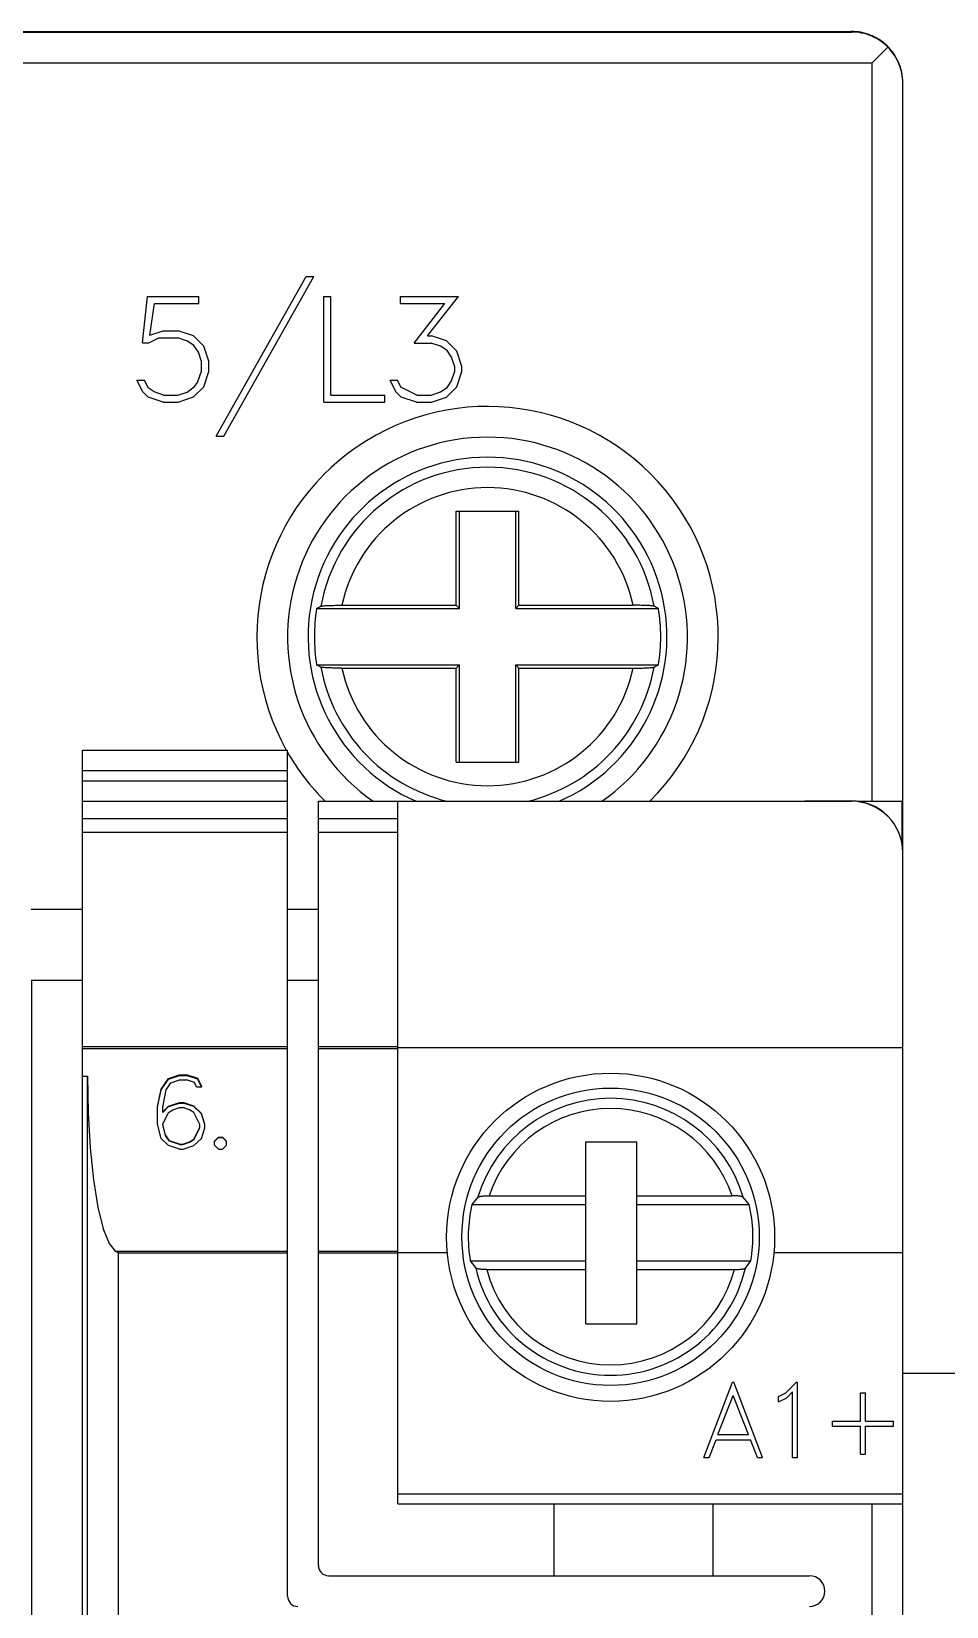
# Model space of a CAD drawing. Header units: millimetres. Extents: x -72 to 2978, y -1067 to 2817.
# Drawn here: x 2061.03 to 2078.88, y 232.59 to 263.3 of the extents above; entities that cross this region are included whole.
import ezdxf

# ---------------------------------------------------------------- set-up
doc = ezdxf.new("R2010")
doc.units = ezdxf.units.MM
doc.layers.add('10000_FRONT', color=7, linetype='Continuous')

msp = doc.modelspace()

# ---------------------------------------------------------------- linework, layer by layer
msp.add_line((2078.028, 235.785), (2078.028, 241.785))
at = {"color": 6, "linetype": 'ByBlock'}
msp.add_line((2078.028, 237.136), (2084.528, 237.136), dxfattribs=at)
at = {"layer": '10000_FRONT', "color": 7, "linetype": 'Continuous', "lineweight": 25}
for p, q in [((2034.028, 263.286), (2077.028, 263.286)), ((2034.038, 263.296), (2077.018, 263.296)), ((2077.072, 263.295), (2077.028, 263.296)), ((2077.076, 263.285), (2077.028, 263.286)), ((2077.117, 263.292), (2077.072, 263.295)), ((2077.125, 263.281), (2077.076, 263.285)), ((2077.162, 263.287), (2077.117, 263.292)), ((2077.174, 263.275), (2077.125, 263.281)), ((2077.208, 263.28), (2077.162, 263.287)), ((2077.224, 263.266), (2077.174, 263.275)), ((2077.254, 263.27), (2077.208, 263.28)), ((2077.274, 263.255), (2077.224, 263.266)), ((2077.3, 263.258), (2077.254, 263.27)), ((2077.325, 263.241), (2077.274, 263.255)), ((2077.346, 263.244), (2077.3, 263.258)), ((2077.374, 263.224), (2077.325, 263.241)), ((2077.392, 263.227), (2077.346, 263.244)), ((2077.423, 263.204), (2077.374, 263.224)), ((2077.437, 263.209), (2077.392, 263.227)), ((2077.472, 263.182), (2077.423, 263.204)), ((2077.481, 263.187), (2077.437, 263.209)), ((2077.524, 263.164), (2077.481, 263.187)), ((2077.428, 262.686), (2077.735, 262.993)), ((2077.519, 263.157), (2077.472, 263.182)), ((2077.564, 263.13), (2077.519, 263.157)), ((2077.566, 263.139), (2077.524, 263.164)), ((2077.608, 263.1), (2077.564, 263.13)), ((2077.606, 263.112), (2077.566, 263.139)), ((2077.645, 263.083), (2077.606, 263.112)), ((2077.651, 263.068), (2077.608, 263.1)), ((2077.684, 263.05), (2077.645, 263.083)), ((2077.693, 263.033), (2077.651, 263.068)), ((2077.723, 263.015), (2077.684, 263.05)), ((2077.735, 262.993), (2077.693, 263.033)), ((2077.761, 262.976), (2077.723, 263.015)), ((2077.774, 262.951), (2077.735, 262.993)), ((2077.797, 262.935), (2077.761, 262.976)), ((2077.81, 262.909), (2077.774, 262.951)), ((2077.832, 262.891), (2077.797, 262.935)), ((2077.842, 262.867), (2077.81, 262.909)), ((2077.864, 262.844), (2077.832, 262.891)), ((2033.628, 262.686), (2077.428, 262.686)), ((2077.428, 248.286), (2077.428, 262.686)), ((2077.872, 262.823), (2077.842, 262.867)), ((2077.894, 262.796), (2077.864, 262.844)), ((2077.899, 262.777), (2077.872, 262.823)), ((2077.921, 262.746), (2077.894, 262.796)), ((2077.924, 262.73), (2077.899, 262.777)), ((2077.944, 262.696), (2077.921, 262.746)), ((2077.946, 262.682), (2077.924, 262.73)), ((2077.94, 262.696), (2077.944, 262.696)), ((2077.966, 262.633), (2077.946, 262.682)), ((2077.983, 262.583), (2077.966, 262.633)), ((2077.997, 262.533), (2077.983, 262.583)), ((2078.008, 262.483), (2077.997, 262.533)), ((2078.017, 262.432), (2078.008, 262.483)), ((2078.023, 262.383), (2078.017, 262.432)), ((2078.027, 262.334), (2078.023, 262.383)), ((2078.028, 262.286), (2078.027, 262.334)), ((2078.028, 248.286), (2078.028, 262.286)), ((2064.638, 255.404), (2066.392, 258.52)), ((2064.787, 255.404), (2066.539, 258.52)), ((2066.392, 258.52), (2066.539, 258.52)), ((2063.196, 257.228), (2063.297, 258.128)), ((2063.297, 258.128), (2064.299, 258.128)), ((2063.344, 257.377), (2063.432, 257.991)), ((2063.432, 257.991), (2064.299, 257.991)), ((2064.299, 257.991), (2064.299, 258.128)), ((2066.733, 258.128), (2066.871, 258.128)), ((2066.733, 256.07), (2066.733, 258.128)), ((2066.871, 256.207), (2066.871, 258.128)), ((2068.232, 258.128), (2069.363, 258.128)), ((2068.232, 257.991), (2068.232, 258.128)), ((2068.232, 257.991), (2069.094, 257.991)), ((2068.499, 257.221), (2069.094, 257.991)), ((2068.76, 257.361), (2069.363, 258.128)), ((2063.344, 257.377), (2063.602, 257.462)), ((2063.602, 257.462), (2063.896, 257.462)), ((2064.192, 257.364), (2063.896, 257.462)), ((2064.393, 257.162), (2064.192, 257.364)), ((2068.76, 257.361), (2068.834, 257.361)), ((2069.13, 257.263), (2068.834, 257.361)), ((2063.196, 257.228), (2063.322, 257.228)), ((2063.322, 257.228), (2063.514, 257.325)), ((2063.514, 257.325), (2063.89, 257.325)), ((2064.074, 257.261), (2063.89, 257.325)), ((2064.202, 257.175), (2064.074, 257.261)), ((2064.288, 257.045), (2064.202, 257.175)), ((2064.351, 256.86), (2064.288, 257.045)), ((2064.49, 256.866), (2064.393, 257.162)), ((2068.499, 257.221), (2068.829, 257.221)), ((2069.012, 257.158), (2068.829, 257.221)), ((2069.141, 257.074), (2069.012, 257.158)), ((2069.331, 257.062), (2069.13, 257.263)), ((2069.227, 256.944), (2069.141, 257.074)), ((2069.429, 256.766), (2069.331, 257.062)), ((2064.351, 256.673), (2064.351, 256.86)), ((2064.49, 256.667), (2064.49, 256.866)), ((2069.29, 256.76), (2069.227, 256.944)), ((2069.29, 256.67), (2069.29, 256.76)), ((2069.429, 256.664), (2069.429, 256.766)), ((2063.202, 256.269), (2063.089, 256.496)), ((2063.089, 256.496), (2063.234, 256.496)), ((2063.309, 256.346), (2063.234, 256.496)), ((2064.213, 256.371), (2064.268, 256.454)), ((2064.268, 256.454), (2064.351, 256.673)), ((2064.393, 256.37), (2064.49, 256.667)), ((2068.14, 256.269), (2068.027, 256.496)), ((2068.027, 256.496), (2068.172, 256.496)), ((2068.238, 256.362), (2068.172, 256.496)), ((2069.141, 256.356), (2069.227, 256.485)), ((2069.227, 256.485), (2069.29, 256.67)), ((2069.331, 256.369), (2069.429, 256.664)), ((2063.306, 256.168), (2063.202, 256.269)), ((2063.602, 256.07), (2063.306, 256.168)), ((2063.424, 256.272), (2063.309, 256.346)), ((2063.608, 256.207), (2063.424, 256.272)), ((2063.608, 256.207), (2063.89, 256.207)), ((2063.89, 256.207), (2064.066, 256.265)), ((2063.896, 256.07), (2064.192, 256.17)), ((2064.066, 256.265), (2064.213, 256.371)), ((2064.192, 256.17), (2064.393, 256.37)), ((2066.871, 256.207), (2067.928, 256.207)), ((2067.928, 256.07), (2067.928, 256.207)), ((2068.245, 256.168), (2068.14, 256.269)), ((2068.549, 256.207), (2068.238, 256.362)), ((2068.541, 256.07), (2068.245, 256.168)), ((2068.549, 256.207), (2068.829, 256.207)), ((2068.829, 256.207), (2069.012, 256.272)), ((2068.834, 256.07), (2069.13, 256.169)), ((2069.012, 256.272), (2069.141, 256.356)), ((2069.13, 256.169), (2069.331, 256.369)), ((2063.602, 256.07), (2063.896, 256.07)), ((2066.733, 256.07), (2067.928, 256.07)), ((2068.541, 256.07), (2068.834, 256.07)), ((2064.638, 255.404), (2064.787, 255.404)), ((2069.315, 253.946), (2070.541, 253.946)), ((2069.315, 252.109), (2069.315, 253.946)), ((2069.378, 252.046), (2069.378, 253.946)), ((2070.478, 252.046), (2070.478, 253.946)), ((2070.541, 252.109), (2070.541, 253.946)), ((2066.595, 252.046), (2066.607, 252.052)), ((2066.595, 252.046), (2069.378, 252.046)), ((2066.607, 252.052), (2066.619, 252.059)), ((2066.619, 252.059), (2066.63, 252.065)), ((2066.63, 252.065), (2066.642, 252.071)), ((2066.642, 252.071), (2066.654, 252.077)), ((2066.654, 252.077), (2066.665, 252.084)), ((2066.665, 252.084), (2066.677, 252.09)), ((2066.677, 252.09), (2066.681, 252.092)), ((2066.681, 252.092), (2066.689, 252.093)), ((2066.689, 252.093), (2066.698, 252.095)), ((2066.698, 252.095), (2066.709, 252.096)), ((2066.709, 252.096), (2066.723, 252.098)), ((2066.723, 252.098), (2066.739, 252.099)), ((2066.739, 252.099), (2066.758, 252.101)), ((2066.758, 252.101), (2066.779, 252.102)), ((2066.779, 252.102), (2066.8, 252.103)), ((2066.8, 252.103), (2066.823, 252.104)), ((2066.823, 252.104), (2066.849, 252.105)), ((2066.849, 252.105), (2066.876, 252.106)), ((2066.876, 252.106), (2066.904, 252.107)), ((2066.904, 252.107), (2066.932, 252.107)), ((2066.932, 252.107), (2066.962, 252.108)), ((2066.962, 252.108), (2066.993, 252.108)), ((2066.993, 252.108), (2067.024, 252.109)), ((2067.024, 252.109), (2067.056, 252.109)), ((2067.056, 252.109), (2067.087, 252.109)), ((2067.087, 252.109), (2069.315, 252.109)), ((2069.378, 252.046), (2069.315, 252.109)), ((2070.478, 252.046), (2070.541, 252.109)), ((2070.478, 252.046), (2073.26, 252.046)), ((2070.541, 252.109), (2072.768, 252.109)), ((2072.794, 252.109), (2072.768, 252.109)), ((2072.82, 252.109), (2072.794, 252.109)), ((2072.846, 252.109), (2072.82, 252.109)), ((2072.872, 252.108), (2072.846, 252.109)), ((2072.898, 252.108), (2072.872, 252.108)), ((2072.922, 252.107), (2072.898, 252.108)), ((2072.945, 252.107), (2072.922, 252.107)), ((2072.968, 252.106), (2072.945, 252.107)), ((2072.991, 252.106), (2072.968, 252.106)), ((2073.013, 252.105), (2072.991, 252.106)), ((2073.034, 252.104), (2073.013, 252.105)), ((2073.054, 252.103), (2073.034, 252.104)), ((2073.071, 252.102), (2073.054, 252.103)), ((2073.088, 252.101), (2073.071, 252.102)), ((2073.105, 252.1), (2073.088, 252.101)), ((2073.12, 252.099), (2073.105, 252.1)), ((2073.133, 252.098), (2073.12, 252.099)), ((2073.144, 252.096), (2073.133, 252.098)), ((2073.154, 252.095), (2073.144, 252.096)), ((2073.163, 252.094), (2073.154, 252.095)), ((2073.17, 252.093), (2073.163, 252.094)), ((2073.175, 252.091), (2073.17, 252.093)), ((2073.178, 252.09), (2073.175, 252.091)), ((2073.19, 252.084), (2073.178, 252.09)), ((2073.202, 252.077), (2073.19, 252.084)), ((2073.213, 252.071), (2073.202, 252.077)), ((2073.225, 252.065), (2073.213, 252.071)), ((2073.237, 252.059), (2073.225, 252.065)), ((2073.248, 252.052), (2073.237, 252.059)), ((2073.26, 252.046), (2073.248, 252.052)), ((2066.607, 250.94), (2066.595, 250.946)), ((2066.595, 250.946), (2069.378, 250.946)), ((2066.619, 250.933), (2066.607, 250.94)), ((2066.63, 250.927), (2066.619, 250.933)), ((2066.642, 250.921), (2066.63, 250.927)), ((2066.654, 250.915), (2066.642, 250.921)), ((2066.665, 250.909), (2066.654, 250.915)), ((2066.677, 250.902), (2066.665, 250.909)), ((2066.681, 250.901), (2066.677, 250.902)), ((2066.686, 250.9), (2066.681, 250.901)), ((2069.315, 250.883), (2069.378, 250.946)), ((2069.378, 249.046), (2069.378, 250.946)), ((2070.541, 250.883), (2070.478, 250.946)), ((2070.478, 250.946), (2073.26, 250.946)), ((2070.478, 249.046), (2070.478, 250.946)), ((2073.174, 250.901), (2073.178, 250.902)), ((2073.178, 250.902), (2073.19, 250.909)), ((2073.19, 250.909), (2073.202, 250.915)), ((2073.202, 250.915), (2073.213, 250.921)), ((2073.213, 250.921), (2073.225, 250.927)), ((2073.225, 250.927), (2073.237, 250.933)), ((2073.237, 250.933), (2073.248, 250.94)), ((2073.248, 250.94), (2073.26, 250.946)), ((2066.693, 250.898), (2066.686, 250.9)), ((2066.701, 250.897), (2066.693, 250.898)), ((2066.711, 250.896), (2066.701, 250.897)), ((2066.722, 250.895), (2066.711, 250.896)), ((2066.736, 250.893), (2066.722, 250.895)), ((2066.751, 250.892), (2066.736, 250.893)), ((2066.767, 250.891), (2066.751, 250.892)), ((2066.784, 250.89), (2066.767, 250.891)), ((2066.802, 250.889), (2066.784, 250.89)), ((2066.821, 250.888), (2066.802, 250.889)), ((2066.842, 250.887), (2066.821, 250.888)), ((2066.864, 250.887), (2066.842, 250.887)), ((2066.887, 250.886), (2066.864, 250.887)), ((2066.911, 250.885), (2066.887, 250.886)), ((2066.934, 250.885), (2066.911, 250.885)), ((2066.958, 250.884), (2066.934, 250.885)), ((2066.983, 250.884), (2066.958, 250.884)), ((2067.009, 250.884), (2066.983, 250.884)), ((2067.036, 250.883), (2067.009, 250.884)), ((2067.062, 250.883), (2067.036, 250.883)), ((2067.087, 250.883), (2067.062, 250.883)), ((2067.087, 250.883), (2069.315, 250.883)), ((2069.315, 249.046), (2069.315, 250.883)), ((2070.541, 250.883), (2072.768, 250.883)), ((2070.541, 249.046), (2070.541, 250.883)), ((2072.768, 250.883), (2072.799, 250.883)), ((2072.799, 250.883), (2072.831, 250.883)), ((2072.831, 250.883), (2072.863, 250.884)), ((2072.863, 250.884), (2072.894, 250.884)), ((2072.894, 250.884), (2072.923, 250.885)), ((2072.923, 250.885), (2072.951, 250.885)), ((2072.951, 250.885), (2072.979, 250.886)), ((2072.979, 250.886), (2073.007, 250.887)), ((2073.007, 250.887), (2073.032, 250.888)), ((2073.032, 250.888), (2073.056, 250.889)), ((2073.056, 250.889), (2073.077, 250.89)), ((2073.077, 250.89), (2073.097, 250.892)), ((2073.097, 250.892), (2073.116, 250.893)), ((2073.116, 250.893), (2073.132, 250.894)), ((2073.132, 250.894), (2073.146, 250.896)), ((2073.146, 250.896), (2073.157, 250.897)), ((2073.157, 250.897), (2073.167, 250.899)), ((2073.167, 250.899), (2073.174, 250.901)), ((2062.028, 249.286), (2066.028, 249.286)), ((2062.028, 192.286), (2062.028, 249.286)), ((2066.028, 248.886), (2066.028, 249.286)), ((2062.028, 248.886), (2066.028, 248.886)), ((2066.028, 248.686), (2066.028, 248.886)), ((2069.315, 249.046), (2070.541, 249.046)), ((2062.028, 248.686), (2066.028, 248.686)), ((2066.028, 248.286), (2066.028, 248.686)), ((2062.028, 248.286), (2066.028, 248.286)), ((2066.028, 247.949), (2066.028, 248.286)), ((2066.628, 248.286), (2068.178, 248.286)), ((2066.628, 247.949), (2066.628, 248.286)), ((2066.628, 248.286), (2066.628, 248.286)), ((2068.178, 248.286), (2077.028, 248.286)), ((2068.178, 248.286), (2068.178, 248.286)), ((2068.178, 247.949), (2068.178, 248.286)), ((2076.118, 248.296), (2077.018, 248.296)), ((2076.118, 248.286), (2076.118, 248.296)), ((2077.159, 248.286), (2077.428, 248.286)), ((2077.428, 248.286), (2078.028, 248.286)), ((2078.018, 247.427), (2078.018, 248.286)), ((2078.028, 247.294), (2078.028, 248.286)), ((2062.028, 247.949), (2066.028, 247.949)), ((2066.028, 247.686), (2066.028, 247.949)), ((2066.628, 247.949), (2068.178, 247.949)), ((2066.628, 247.686), (2066.628, 247.949)), ((2068.178, 247.686), (2068.178, 247.949)), ((2062.028, 247.686), (2066.028, 247.686)), ((2066.028, 243.502), (2066.028, 247.686)), ((2066.628, 247.686), (2068.178, 247.686)), ((2066.628, 243.502), (2066.628, 247.686)), ((2068.178, 243.502), (2068.178, 247.686)), ((2078.028, 243.483), (2078.028, 247.286)), ((2061.028, 246.186), (2062.028, 246.186)), ((2066.028, 246.186), (2066.628, 246.186)), ((2061.028, 244.796), (2062.028, 244.796)), ((2061.038, 196.796), (2061.038, 244.796)), ((2066.028, 244.796), (2066.628, 244.796)), ((2062.028, 243.502), (2066.028, 243.502)), ((2062.028, 243.468), (2066.028, 243.468)), ((2066.028, 243.468), (2066.028, 243.502)), ((2066.028, 239.516), (2066.028, 243.468)), ((2066.628, 243.502), (2068.178, 243.502)), ((2066.628, 243.468), (2066.628, 243.502)), ((2066.628, 243.468), (2068.178, 243.468)), ((2066.628, 239.516), (2066.628, 243.468)), ((2068.178, 243.468), (2068.178, 243.502)), ((2068.178, 243.483), (2078.028, 243.483)), ((2068.178, 239.516), (2068.178, 243.468)), ((2078.028, 239.486), (2078.028, 243.483)), ((2062.028, 242.925), (2062.128, 242.925)), ((2062.128, 198.647), (2062.128, 242.925)), ((2063.704, 242.881), (2063.918, 242.95)), ((2063.704, 242.871), (2063.918, 242.941)), ((2063.918, 242.95), (2064.059, 242.95)), ((2063.918, 242.941), (2063.918, 242.95)), ((2063.918, 242.941), (2064.059, 242.941)), ((2064.275, 242.881), (2064.059, 242.95)), ((2064.059, 242.941), (2064.059, 242.95)), ((2064.275, 242.871), (2064.059, 242.941)), ((2063.493, 242.33), (2063.561, 242.671)), ((2063.493, 242.321), (2063.561, 242.661)), ((2063.561, 242.671), (2063.704, 242.881)), ((2063.561, 242.661), (2063.704, 242.871)), ((2063.561, 242.661), (2063.561, 242.671)), ((2063.592, 242.325), (2063.661, 242.66)), ((2063.661, 242.66), (2063.753, 242.796)), ((2063.704, 242.871), (2063.704, 242.881)), ((2063.753, 242.796), (2063.922, 242.853)), ((2063.922, 242.853), (2064.055, 242.853)), ((2064.21, 242.8), (2064.055, 242.853)), ((2064.253, 242.717), (2064.21, 242.8)), ((2064.253, 242.717), (2064.357, 242.717)), ((2064.357, 242.717), (2064.275, 242.881)), ((2064.275, 242.871), (2064.275, 242.881)), ((2064.352, 242.717), (2064.275, 242.871)), ((2063.493, 241.988), (2063.493, 242.33)), ((2063.592, 242.229), (2063.706, 242.341)), ((2063.592, 242.221), (2063.706, 242.333)), ((2063.592, 242.229), (2063.592, 242.325)), ((2063.706, 242.341), (2063.918, 242.411)), ((2063.706, 242.333), (2063.918, 242.402)), ((2063.706, 242.333), (2063.706, 242.341)), ((2063.79, 242.269), (2063.922, 242.313)), ((2063.918, 242.411), (2063.99, 242.411)), ((2063.918, 242.402), (2063.918, 242.411)), ((2063.918, 242.402), (2063.99, 242.402)), ((2063.922, 242.313), (2063.987, 242.313)), ((2064.118, 242.269), (2063.987, 242.313)), ((2064.202, 242.341), (2063.99, 242.411)), ((2063.99, 242.402), (2063.99, 242.411)), ((2064.202, 242.333), (2063.99, 242.402)), ((2064.346, 242.2), (2064.202, 242.341)), ((2064.202, 242.333), (2064.202, 242.341)), ((2064.346, 242.192), (2064.202, 242.333)), ((2063.592, 242.221), (2063.592, 242.229)), ((2063.592, 241.989), (2063.708, 242.217)), ((2063.708, 242.217), (2063.79, 242.269)), ((2064.2, 242.217), (2064.118, 242.269)), ((2064.316, 241.987), (2064.2, 242.217)), ((2064.415, 241.992), (2064.346, 242.2)), ((2064.346, 242.192), (2064.346, 242.2)), ((2064.415, 241.984), (2064.346, 242.192)), ((2063.563, 241.712), (2063.493, 241.988)), ((2063.706, 241.572), (2063.563, 241.712)), ((2063.645, 241.781), (2063.592, 241.989)), ((2063.592, 241.981), (2063.592, 241.989)), ((2063.645, 241.773), (2063.592, 241.981)), ((2063.723, 241.666), (2063.645, 241.781)), ((2063.645, 241.773), (2063.645, 241.781)), ((2063.723, 241.659), (2063.645, 241.773)), ((2064.118, 241.646), (2064.2, 241.698)), ((2064.118, 241.639), (2064.2, 241.69)), ((2064.2, 241.698), (2064.316, 241.928)), ((2064.2, 241.69), (2064.316, 241.92)), ((2064.2, 241.69), (2064.2, 241.698)), ((2064.202, 241.572), (2064.346, 241.712)), ((2064.316, 241.928), (2064.316, 241.987)), ((2064.316, 241.92), (2064.316, 241.928)), ((2064.346, 241.712), (2064.415, 241.92)), ((2064.415, 241.92), (2064.415, 241.992)), ((2064.601, 241.659), (2064.679, 241.737)), ((2064.601, 241.652), (2064.679, 241.73)), ((2064.679, 241.737), (2064.76, 241.737)), ((2064.679, 241.73), (2064.679, 241.737)), ((2064.679, 241.73), (2064.76, 241.73)), ((2064.838, 241.659), (2064.76, 241.737)), ((2064.76, 241.73), (2064.76, 241.737)), ((2064.838, 241.652), (2064.76, 241.73)), ((2063.918, 241.502), (2063.706, 241.572)), ((2063.922, 241.6), (2063.723, 241.666)), ((2063.723, 241.659), (2063.723, 241.666)), ((2063.922, 241.593), (2063.723, 241.659)), ((2063.918, 241.502), (2063.99, 241.502)), ((2063.922, 241.6), (2063.987, 241.6)), ((2063.922, 241.593), (2063.922, 241.6)), ((2063.922, 241.593), (2063.987, 241.593)), ((2063.987, 241.6), (2064.118, 241.646)), ((2063.987, 241.593), (2064.118, 241.639)), ((2063.987, 241.593), (2063.987, 241.6)), ((2063.99, 241.502), (2064.202, 241.572)), ((2064.118, 241.639), (2064.118, 241.646)), ((2064.601, 241.58), (2064.601, 241.659)), ((2064.679, 241.502), (2064.601, 241.58)), ((2064.679, 241.502), (2064.76, 241.502)), ((2064.76, 241.502), (2064.838, 241.58)), ((2064.838, 241.58), (2064.838, 241.659)), ((2071.843, 241.646), (2072.843, 241.646)), ((2071.843, 238.096), (2071.843, 241.646)), ((2072.843, 238.096), (2072.843, 241.646)), ((2069.74, 240.567), (2069.624, 240.426)), ((2069.74, 240.567), (2069.743, 240.57)), ((2069.743, 240.57), (2069.747, 240.572)), ((2069.747, 240.572), (2069.753, 240.575)), ((2069.753, 240.575), (2069.759, 240.577)), ((2069.759, 240.577), (2069.767, 240.579)), ((2069.767, 240.579), (2069.776, 240.581)), ((2069.776, 240.581), (2069.786, 240.583)), ((2069.786, 240.583), (2069.797, 240.585)), ((2069.797, 240.585), (2069.808, 240.587)), ((2069.808, 240.587), (2069.821, 240.589)), ((2069.821, 240.589), (2069.834, 240.59)), ((2069.834, 240.59), (2069.849, 240.592)), ((2069.849, 240.592), (2069.863, 240.593)), ((2069.863, 240.593), (2069.878, 240.594)), ((2069.878, 240.594), (2069.893, 240.595)), ((2069.893, 240.595), (2069.91, 240.595)), ((2069.91, 240.595), (2069.926, 240.596)), ((2069.926, 240.596), (2069.943, 240.596)), ((2069.943, 240.596), (2069.959, 240.596)), ((2069.959, 240.596), (2071.843, 240.596)), ((2072.843, 240.596), (2074.696, 240.596)), ((2074.71, 240.596), (2074.696, 240.596)), ((2074.723, 240.596), (2074.71, 240.596)), ((2074.737, 240.595), (2074.723, 240.596)), ((2074.751, 240.595), (2074.737, 240.595)), ((2074.764, 240.594), (2074.751, 240.595)), ((2074.777, 240.594), (2074.764, 240.594)), ((2074.789, 240.593), (2074.777, 240.594)), ((2074.801, 240.592), (2074.789, 240.593)), ((2074.813, 240.591), (2074.801, 240.592)), ((2074.825, 240.59), (2074.813, 240.591)), ((2074.836, 240.589), (2074.825, 240.59)), ((2074.846, 240.587), (2074.836, 240.589)), ((2074.856, 240.586), (2074.846, 240.587)), ((2074.865, 240.584), (2074.856, 240.586)), ((2074.874, 240.583), (2074.865, 240.584)), ((2074.882, 240.581), (2074.874, 240.583)), ((2074.889, 240.579), (2074.882, 240.581)), ((2074.896, 240.577), (2074.889, 240.579)), ((2074.901, 240.575), (2074.896, 240.577)), ((2074.906, 240.574), (2074.901, 240.575)), ((2074.91, 240.572), (2074.906, 240.574)), ((2074.913, 240.569), (2074.91, 240.572)), ((2074.915, 240.567), (2074.913, 240.569)), ((2075.031, 240.426), (2074.915, 240.567)), ((2069.624, 240.426), (2071.843, 240.426)), ((2072.843, 240.426), (2075.031, 240.426)), ((2062.676, 239.511), (2062.668, 239.516)), ((2062.668, 239.516), (2066.028, 239.516)), ((2062.685, 239.506), (2062.676, 239.511)), ((2062.694, 239.501), (2062.685, 239.506)), ((2062.702, 239.496), (2062.694, 239.501)), ((2062.711, 239.491), (2062.702, 239.496)), ((2062.719, 239.486), (2062.711, 239.491)), ((2062.728, 239.481), (2062.719, 239.486)), ((2062.728, 239.481), (2066.028, 239.481)), ((2062.728, 202.091), (2062.728, 239.481)), ((2066.028, 239.481), (2066.028, 239.516)), ((2066.028, 232.786), (2066.028, 239.481)), ((2066.628, 239.516), (2068.178, 239.516)), ((2066.628, 239.481), (2066.628, 239.516)), ((2066.628, 239.481), (2068.178, 239.481)), ((2066.628, 233.386), (2066.628, 239.481)), ((2068.178, 239.481), (2068.178, 239.516)), ((2068.178, 239.486), (2069.142, 239.486)), ((2068.178, 234.586), (2068.178, 239.481)), ((2069.592, 239.326), (2071.843, 239.326)), ((2069.592, 239.326), (2069.698, 239.185)), ((2072.843, 239.326), (2075.063, 239.326)), ((2074.958, 239.185), (2075.063, 239.326)), ((2075.514, 239.486), (2078.028, 239.486)), ((2078.028, 234.786), (2078.028, 239.486)), ((2069.7, 239.183), (2069.698, 239.185)), ((2069.703, 239.181), (2069.7, 239.183)), ((2069.707, 239.179), (2069.703, 239.181)), ((2069.711, 239.177), (2069.707, 239.179)), ((2069.716, 239.175), (2069.711, 239.177)), ((2069.722, 239.173), (2069.716, 239.175)), ((2069.729, 239.171), (2069.722, 239.173)), ((2069.737, 239.17), (2069.729, 239.171)), ((2069.746, 239.168), (2069.737, 239.17)), ((2069.755, 239.166), (2069.746, 239.168)), ((2069.764, 239.165), (2069.755, 239.166)), ((2069.774, 239.164), (2069.764, 239.165)), ((2069.785, 239.162), (2069.774, 239.164)), ((2069.796, 239.161), (2069.785, 239.162)), ((2069.808, 239.16), (2069.796, 239.161)), ((2069.82, 239.159), (2069.808, 239.16)), ((2069.832, 239.158), (2069.82, 239.159)), ((2069.844, 239.158), (2069.832, 239.158)), ((2069.857, 239.157), (2069.844, 239.158)), ((2069.871, 239.157), (2069.857, 239.157)), ((2069.884, 239.156), (2069.871, 239.157)), ((2069.898, 239.156), (2069.884, 239.156)), ((2069.911, 239.156), (2069.898, 239.156)), ((2069.911, 239.156), (2071.843, 239.156)), ((2072.843, 239.156), (2074.744, 239.156)), ((2074.744, 239.156), (2074.76, 239.156)), ((2074.76, 239.156), (2074.777, 239.156)), ((2074.777, 239.156), (2074.793, 239.157)), ((2074.793, 239.157), (2074.809, 239.158)), ((2074.809, 239.158), (2074.824, 239.158)), ((2074.824, 239.158), (2074.839, 239.159)), ((2074.839, 239.159), (2074.853, 239.161)), ((2074.853, 239.161), (2074.867, 239.162)), ((2074.867, 239.162), (2074.881, 239.164)), ((2074.881, 239.164), (2074.893, 239.165)), ((2074.893, 239.165), (2074.904, 239.167)), ((2074.904, 239.167), (2074.914, 239.169)), ((2074.914, 239.169), (2074.924, 239.171)), ((2074.924, 239.171), (2074.933, 239.173)), ((2074.933, 239.173), (2074.94, 239.175)), ((2074.94, 239.175), (2074.946, 239.177)), ((2074.946, 239.177), (2074.951, 239.18)), ((2074.951, 239.18), (2074.955, 239.182)), ((2074.955, 239.182), (2074.958, 239.185)), ((2071.843, 238.096), (2072.843, 238.096)), ((2074.147, 235.489), (2074.709, 236.959)), ((2074.709, 236.959), (2074.73, 236.959)), ((2075.292, 235.489), (2074.73, 236.959)), ((2075.748, 236.752), (2075.956, 236.959)), ((2075.956, 236.959), (2075.977, 236.959)), ((2075.977, 235.489), (2075.977, 236.959)), ((2074.422, 235.937), (2074.72, 236.702)), ((2075.017, 235.937), (2074.72, 236.702)), ((2075.604, 236.679), (2075.748, 236.752)), ((2075.604, 236.576), (2075.604, 236.679)), ((2075.604, 236.576), (2075.767, 236.656)), ((2075.767, 236.656), (2075.879, 236.769)), ((2075.879, 235.489), (2075.879, 236.769)), ((2077.203, 236.749), (2077.301, 236.749)), ((2077.203, 236.203), (2077.203, 236.749)), ((2077.301, 236.203), (2077.301, 236.749)), ((2076.655, 236.203), (2077.203, 236.203)), ((2076.655, 236.105), (2076.655, 236.203)), ((2077.301, 236.203), (2077.849, 236.203)), ((2077.849, 236.105), (2077.849, 236.203)), ((2074.422, 235.937), (2075.017, 235.937)), ((2076.655, 236.105), (2077.203, 236.105)), ((2077.203, 235.559), (2077.203, 236.105)), ((2077.301, 236.105), (2077.849, 236.105)), ((2077.301, 235.559), (2077.301, 236.105)), ((2074.25, 235.489), (2074.385, 235.839)), ((2074.385, 235.839), (2075.055, 235.839)), ((2075.191, 235.489), (2075.055, 235.839)), ((2077.203, 235.559), (2077.301, 235.559)), ((2074.147, 235.489), (2074.25, 235.489)), ((2075.191, 235.489), (2075.292, 235.489)), ((2075.879, 235.489), (2075.977, 235.489)), ((2068.178, 234.786), (2078.028, 234.786)), ((2078.028, 234.586), (2078.028, 234.786)), ((2068.178, 234.586), (2078.028, 234.586)), ((2071.228, 233.186), (2071.228, 234.586)), ((2074.328, 233.186), (2074.328, 234.586)), ((2077.428, 206.986), (2077.428, 234.586)), ((2078.028, 206.986), (2078.028, 234.586)), ((2066.828, 233.186), (2076.208, 233.186))]:
    msp.add_line(p, q, dxfattribs=at)
msp.add_lwpolyline([(2062.128, 242.925), (2062.141, 242.21), (2062.18, 241.527), (2062.243, 240.905), (2062.327, 240.373), (2062.429, 239.952), (2062.545, 239.662), (2062.668, 239.516)], dxfattribs=at)
for centre, radius in [((2072.328, 239.786), 3.2), ((2072.328, 239.796), 2.9)]:
    msp.add_circle(centre, radius, dxfattribs=at)
for centre, radius, start, end in [((2077.018, 262.296), 1, 44.5948, 90), ((2077.028, 262.296), 1, 0, 23.5783), ((2069.928, 251.486), 4.5, 314.6748, 209.2681), ((2069.928, 251.486), 3.9, 304.8641, 235.1371), ((2069.928, 251.496), 3.5, 293.4889, 246.5111), ((2069.928, 251.496), 3.304, 10.3512, 169.6488), ((2069.928, 251.496), 2.906, 12.1754, 167.8246), ((2069.928, 251.496), 3.378, 170.6281, 189.3718), ((2069.928, 251.496), 3.378, 350.6282, 9.3719), ((2069.928, 251.496), 3.304, 190.3512, 256.2651), ((2069.928, 251.496), 3.304, 283.7349, 349.6488), ((2069.928, 251.496), 2.906, 192.1754, 347.8246), ((2069.928, 251.486), 4.5, 209.9267, 225.3251), ((2077.018, 247.296), 1, 44.5949, 90), ((2077.028, 247.286), 1, 0, 90), ((2072.328, 239.796), 2.7, 90, 163.4023), ((2072.328, 239.796), 2.7, 16.5977, 90), ((2072.328, 239.796), 2.5, 18.6629, 161.3371), ((2072.328, 239.796), 2.776, 166.8814, 189.7486), ((2072.328, 239.796), 2.776, 350.2514, 13.1186), ((2072.328, 239.796), 2.7, 193.0846, 346.9154), ((2072.328, 239.796), 2.5, 194.8328, 345.1672), ((2066.828, 233.386), 0.2, 180, 270.0001), ((2076.208, 232.886), 0.3, 270.0001, 89.9999), ((2066.228, 232.786), 0.2, 180.0001, 269.9999)]:
    msp.add_arc(centre, radius, start, end, dxfattribs=at)

doc.saveas('drawing.dxf')
